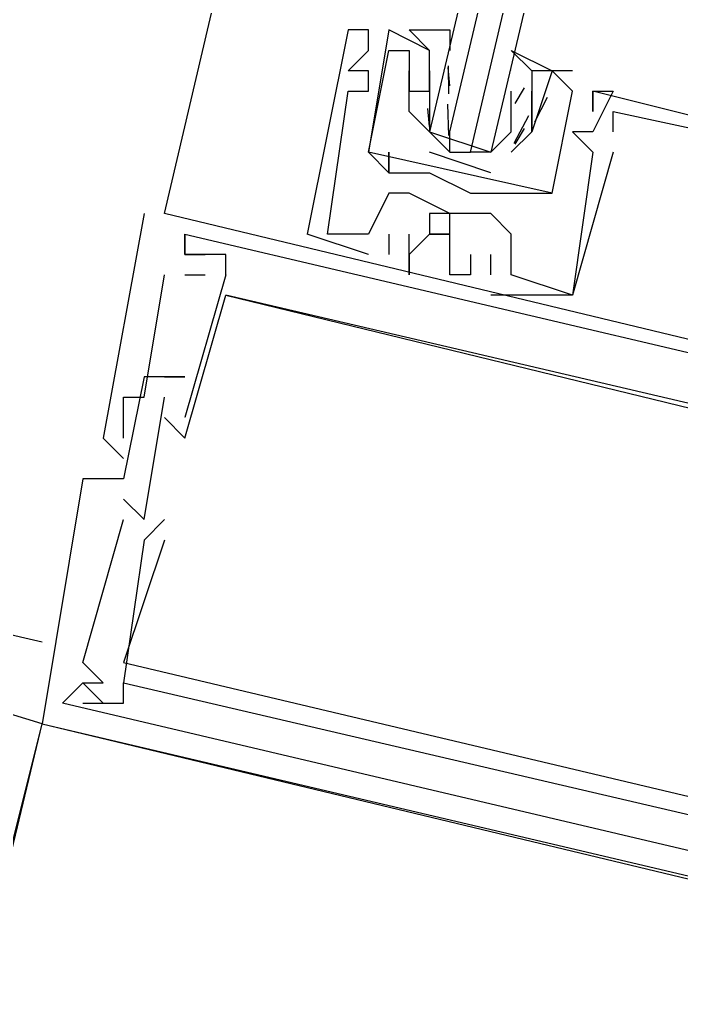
# Model space of a CAD drawing. Header units: feet. Extents: x -84 to 198, y -22 to 181.
# Drawn here: x 113.772 to 114.204, y 60.46 to 61.104 of the extents above; entities that cross this region are included whole.
import ezdxf

# ---------------------------------------------------------------- set-up
doc = ezdxf.new("R2010")
doc.units = ezdxf.units.FT
doc.layers.add('A-LINEA', color=7, linetype='CONTINUOUS')
doc.layers.add('A-MURO-CONCRETO', color=8, linetype='CONTINUOUS')

msp = doc.modelspace()

# ---------------------------------------------------------------- linework, layer by layer
at = {"layer": 'A-LINEA'}
for p, q in [((113.8667, 60.9778), (115.4933, 67.9244)), ((113.9867, 61.0978), (113.9867, 61.0978)), ((113.9867, 61.0978), (113.9867, 61.0978)), ((113.9867, 61.0978), (113.9867, 61.0978)), ((114, 61.0978), (114, 61.0978)), ((114, 61.0978), (114, 61.0978)), ((114, 61.0978), (114, 61.0978)), ((114.04, 61.0844), (114.0133, 61.0978)), ((114.0133, 61.0978), (114.0133, 61.0978)), ((114.04, 61.0844), (114.0133, 61.0978)), ((114.0133, 61.0978), (114.0133, 61.0978)), ((114, 61.0844), (114, 61.0844)), ((114, 61.0844), (114, 61.0844)), ((114, 61.0844), (114, 61.0844)), ((114.0133, 61.0844), (114.0133, 61.0844)), ((114.0133, 61.0844), (114.0133, 61.0844)), ((114.0133, 61.0844), (114.0133, 61.0844)), ((114.0133, 61.0844), (114.0133, 61.0844)), ((114.0267, 61.0844), (114.0267, 61.0844)), ((114.0267, 61.0844), (114.0267, 61.0844)), ((114.04, 61.0844), (114.04, 61.0844)), ((114.04, 61.0844), (114.04, 61.0844)), ((114.0526, 61.056), (114.0523, 61.0743)), ((113.9867, 61.0711), (113.9867, 61.0711)), ((113.9867, 61.0711), (113.9867, 61.0711)), ((113.9867, 61.0711), (113.9867, 61.0711)), ((114, 61.0711), (114, 61.0711)), ((114, 61.0711), (114, 61.0711)), ((114, 61.0711), (114, 61.0711)), ((114.0267, 61.0711), (114.0267, 61.0711)), ((114.0267, 61.0711), (114.0267, 61.0711)), ((114.04, 61.0711), (114.04, 61.0711)), ((114.04, 61.0711), (114.04, 61.0578)), ((114.04, 61.0711), (114.04, 61.0711)), ((114.0532, 61.0613), (114.0522, 61.0732)), ((114.0933, 61.0711), (114.0933, 61.0711)), ((114.1333, 61.0711), (114.1067, 61.0711)), ((114.1067, 61.0711), (114.1067, 61.0711)), ((114.1333, 61.0711), (114.1067, 61.0711)), ((114.1067, 61.0711), (114.1067, 61.0711)), ((114.12, 61.0711), (114.12, 61.0711)), ((114.12, 61.0711), (114.12, 61.0711)), ((114.1333, 61.0711), (114.1333, 61.0711)), ((114.1333, 61.0711), (114.1333, 61.0711)), ((113.9867, 61.0578), (113.9867, 61.0578)), ((113.9867, 61.0578), (113.9867, 61.0578)), ((113.9867, 61.0578), (113.9867, 61.0578)), ((114, 61.0578), (114, 61.0578)), ((114, 61.0578), (114, 61.0578)), ((114, 61.0578), (114, 61.0578)), ((114.0267, 61.0578), (114.0267, 61.0578)), ((114.0267, 61.0578), (114.0267, 61.0578)), ((114.0267, 61.0578), (114.0267, 61.0578)), ((114.0267, 61.0578), (114.0267, 61.0578)), ((114.0267, 61.0578), (114.0267, 61.0578)), ((114.0267, 61.0578), (114.0267, 61.0578)), ((114.04, 61.0578), (114.04, 61.0578)), ((114.04, 61.0578), (114.04, 61.0578)), ((114.04, 61.0578), (114.04, 61.0578)), ((114.0933, 61.0444), (114.0933, 61.0578)), ((114.0933, 61.0578), (114.0933, 61.0578)), ((114.1018, 61.06), (114.0956, 61.0498)), ((114.1067, 61.0578), (114.1067, 61.0578)), ((114.1067, 61.0578), (114.1067, 61.0578)), ((114.1333, 61.0578), (114.1333, 61.0578)), ((114.1333, 61.0578), (114.1333, 61.0578)), ((114.1333, 61.0578), (114.1333, 61.0578)), ((114.1333, 61.0578), (114.1333, 61.0578)), ((114.1467, 61.0578), (114.1467, 61.0578)), ((114.1467, 61.0578), (114.1467, 61.0578)), ((114.1467, 61.0578), (114.1467, 61.0578)), ((114.1467, 61.0578), (114.1467, 61.0578)), ((114.1467, 61.0578), (114.1467, 61.0578)), ((114.1467, 61.0578), (114.1467, 61.0578)), ((114.16, 61.0578), (114.16, 61.0578)), ((114.16, 61.0578), (114.16, 61.0578)), ((114.16, 61.0578), (114.16, 61.0578)), ((114.0525, 61.0289), (114.0519, 61.0493)), ((114.1169, 61.0537), (114.1085, 61.0374)), ((114.0267, 61.0444), (114.0267, 61.0444)), ((114.0267, 61.0444), (114.0267, 61.0444)), ((114.0267, 61.0444), (114.0267, 61.0444)), ((114.0267, 61.0444), (114.0267, 61.0444)), ((114.0399, 61.0347), (114.0388, 61.0465)), ((114.04, 61.0444), (114.04, 61.0444)), ((114.1047, 61.0416), (114.095, 61.0236)), ((114.1067, 61.0444), (114.1067, 61.0444)), ((114.1067, 61.0444), (114.1067, 61.0444)), ((114.1067, 61.0444), (114.1067, 61.0444)), ((114.1067, 61.0444), (114.1067, 61.0444)), ((114.1467, 61.0444), (114.1467, 61.0444)), ((114.1467, 61.0444), (114.1467, 61.0444)), ((114.1467, 61.0444), (114.1467, 61.0444)), ((114.16, 61.0444), (114.16, 61.0444)), ((114.16, 61.0444), (114.16, 61.0444)), ((114.16, 61.0444), (114.16, 61.0444)), ((114.0933, 61.0311), (114.0933, 61.0311)), ((114.1018, 61.0333), (114.0956, 61.0232)), ((114.1067, 61.0311), (114.1067, 61.0311)), ((114.1067, 61.0311), (114.1067, 61.0311)), ((114.1067, 61.0311), (114.1067, 61.0311)), ((114.1067, 61.0311), (114.1067, 61.0311)), ((114.1333, 61.0311), (114.1333, 61.0311)), ((114.1333, 61.0311), (114.1333, 61.0311)), ((114.1333, 61.0311), (114.1333, 61.0311)), ((114.1467, 61.0311), (114.1467, 61.0311)), ((114.1467, 61.0311), (114.1467, 61.0311)), ((114.1467, 61.0311), (114.1467, 61.0311)), ((114.16, 61.0311), (114.16, 61.0311)), ((114.16, 61.0311), (114.16, 61.0311)), ((114.16, 61.0311), (114.16, 61.0311)), ((114, 61.0178), (114, 61.0178)), ((114, 61.0178), (114, 61.0178)), ((114, 61.0178), (114, 61.0178)), ((114, 61.0178), (114, 61.0178)), ((114.0133, 61.0178), (114.0133, 61.0178)), ((114.0133, 61.0178), (114.0133, 61.0178)), ((114.08, 61.0044), (114.04, 61.0178)), ((114.0533, 61.0178), (114.0667, 61.0178)), ((114.08, 61.0178), (114.08, 61.0178)), ((114.1467, 61.0178), (114.1467, 61.0178)), ((114.1467, 61.0178), (114.1467, 61.0178)), ((114.1467, 61.0178), (114.1467, 61.0178)), ((114.1467, 61.0178), (114.1467, 61.0178)), ((114.1467, 61.0178), (114.1467, 61.0178)), ((114.1467, 61.0178), (114.1467, 61.0178)), ((114.16, 61.0178), (114.16, 61.0178)), ((114.16, 61.0178), (114.16, 61.0178)), ((114.16, 61.0178), (114.16, 61.0178)), ((114.0133, 61.0044), (114.0133, 61.0044)), ((114.0133, 61.0044), (114.0133, 61.0044)), ((114.0133, 61.0044), (114.0133, 61.0044)), ((114.0133, 61.0044), (114.0133, 61.0044)), ((114.04, 61.0044), (114.04, 61.0044)), ((114.04, 61.0044), (114.04, 61.0044)), ((114.0133, 60.9911), (114.0133, 60.9911)), ((114.0133, 60.9911), (114.0133, 60.9911)), ((114.0133, 60.9911), (114.0133, 60.9911)), ((114.0267, 60.9911), (114.0267, 60.9911)), ((114.0267, 60.9911), (114.0267, 60.9911)), ((114.0267, 60.9911), (114.0267, 60.9911)), ((114.0667, 60.9911), (114.0667, 60.9911)), ((114.0667, 60.9911), (114.0667, 60.9911)), ((114.08, 60.9911), (114.08, 60.9911)), ((114.08, 60.9911), (114.08, 60.9911)), ((114.0933, 60.9911), (114.0933, 60.9911)), ((114.0933, 60.9911), (114.0933, 60.9911)), ((114.12, 60.9911), (114.12, 60.9911)), ((114.12, 60.9911), (114.12, 60.9911)), ((113.8533, 60.9778), (113.8533, 60.9778)), ((113.8533, 60.9778), (113.8533, 60.9778)), ((113.8533, 60.9778), (113.8533, 60.9778)), ((113.8667, 60.9778), (113.8667, 60.9778)), ((113.8667, 60.9778), (113.8667, 60.9778)), ((113.8667, 60.9778), (113.8667, 60.9778)), ((114.0533, 60.9778), (114.0533, 60.9778)), ((114.0533, 60.9778), (114.0533, 60.9778)), ((114.0533, 60.9778), (114.0533, 60.9778)), ((114.08, 60.9778), (114.08, 60.9778)), ((114.08, 60.9778), (114.08, 60.9778)), ((114.08, 60.9778), (114.08, 60.9778)), ((113.88, 60.9644), (113.88, 60.9644)), ((113.88, 60.9644), (114.3333, 60.8578)), ((113.88, 60.9644), (113.88, 60.9644)), ((113.88, 60.9644), (114.3333, 60.8578)), ((113.88, 60.9644), (113.88, 60.9644)), ((113.88, 60.9644), (114.3333, 60.8578)), ((114, 60.9511), (113.96, 60.9644)), ((113.96, 60.9644), (113.96, 60.9644)), ((114, 60.9511), (113.96, 60.9644)), ((113.96, 60.9644), (113.96, 60.9644)), ((114, 60.9511), (113.96, 60.9644)), ((113.96, 60.9644), (113.96, 60.9644)), ((113.9733, 60.9644), (113.9733, 60.9644)), ((113.9733, 60.9644), (113.9733, 60.9644)), ((113.9733, 60.9644), (113.9733, 60.9644)), ((113.9733, 60.9644), (113.9733, 60.9644)), ((113.9733, 60.9644), (113.9733, 60.9644)), ((113.9733, 60.9644), (113.9733, 60.9644)), ((114, 60.9644), (114, 60.9644)), ((114, 60.9644), (114, 60.9644)), ((114, 60.9644), (114, 60.9644)), ((114, 60.9644), (114, 60.9644)), ((114, 60.9644), (114, 60.9644)), ((114, 60.9644), (114, 60.9644)), ((114.0133, 60.9644), (114.0133, 60.9511)), ((114.0133, 60.9644), (114.0133, 60.9644)), ((114.0133, 60.9644), (114.0133, 60.9511)), ((114.0133, 60.9644), (114.0133, 60.9644)), ((114.0133, 60.9644), (114.0133, 60.9511)), ((114.0133, 60.9644), (114.0133, 60.9644)), ((114.0267, 60.9644), (114.0267, 60.9644)), ((114.0267, 60.9644), (114.0267, 60.9644)), ((114.0267, 60.9644), (114.0267, 60.9644)), ((114.04, 60.9644), (114.04, 60.9644)), ((114.04, 60.9644), (114.04, 60.9644)), ((114.04, 60.9644), (114.04, 60.9644)), ((114.0533, 60.9644), (114.0533, 60.9644)), ((114.0533, 60.9644), (114.0533, 60.9644)), ((114.0533, 60.9644), (114.0533, 60.9644)), ((114.0933, 60.9644), (114.0933, 60.9644)), ((114.0933, 60.9644), (114.0933, 60.9644)), ((114.0933, 60.9644), (114.0933, 60.9644)), ((113.88, 60.9511), (113.88, 60.9511)), ((113.88, 60.9511), (113.88, 60.9511)), ((113.88, 60.9511), (113.88, 60.9511)), ((113.88, 60.9511), (113.88, 60.9511)), ((113.88, 60.9511), (113.88, 60.9511)), ((113.88, 60.9511), (113.88, 60.9511)), ((113.88, 60.9511), (113.88, 60.9511)), ((113.88, 60.9511), (113.88, 60.9511)), ((113.88, 60.9511), (113.88, 60.9511)), ((113.8933, 60.9511), (113.8933, 60.9511)), ((113.8933, 60.9511), (113.8933, 60.9511)), ((113.8933, 60.9511), (113.8933, 60.9511)), ((113.8933, 60.9511), (113.8933, 60.9511)), ((113.8933, 60.9511), (113.8933, 60.9511)), ((113.8933, 60.9511), (113.8933, 60.9511)), ((113.9067, 60.9511), (113.9067, 60.9511)), ((113.9067, 60.9511), (113.9067, 60.9511)), ((113.9067, 60.9511), (113.9067, 60.9511)), ((114, 60.9511), (114, 60.9511)), ((114, 60.9511), (114, 60.9511)), ((114, 60.9511), (114, 60.9511)), ((114.0133, 60.9511), (114.0133, 60.9511)), ((114.0133, 60.9511), (114.0133, 60.9511)), ((114.0133, 60.9511), (114.0133, 60.9511)), ((114.0267, 60.9511), (114.0267, 60.9511)), ((114.0267, 60.9511), (114.0267, 60.9511)), ((114.0267, 60.9511), (114.0267, 60.9511)), ((114.0667, 60.9511), (114.0667, 60.9511)), ((114.0667, 60.9511), (114.0667, 60.9511)), ((114.0667, 60.9511), (114.0667, 60.9511)), ((114.08, 60.9511), (114.08, 60.9511)), ((114.08, 60.9511), (114.08, 60.9511)), ((114.08, 60.9511), (114.08, 60.9511)), ((113.8667, 60.9378), (113.8667, 60.9378)), ((113.8667, 60.9378), (113.8667, 60.9378)), ((113.8667, 60.9378), (113.8667, 60.9378)), ((113.9067, 60.9378), (113.88, 60.8444)), ((113.88, 60.9378), (113.8933, 60.9378)), ((113.88, 60.9378), (113.88, 60.9378)), ((113.9067, 60.9378), (113.88, 60.8444)), ((113.88, 60.9378), (113.8933, 60.9378)), ((113.88, 60.9378), (113.88, 60.9378)), ((113.9067, 60.9378), (113.88, 60.8444)), ((113.88, 60.9378), (113.8933, 60.9378)), ((113.88, 60.9378), (113.88, 60.9378)), ((113.8933, 60.9378), (113.8933, 60.9378)), ((113.8933, 60.9378), (113.8933, 60.9378)), ((113.8933, 60.9378), (113.8933, 60.9378)), ((113.8933, 60.9378), (113.8933, 60.9378)), ((113.8933, 60.9378), (113.8933, 60.9378)), ((113.8933, 60.9378), (113.8933, 60.9378)), ((113.9067, 60.9378), (113.9067, 60.9378)), ((113.9067, 60.9378), (113.9067, 60.9378)), ((113.9067, 60.9378), (113.9067, 60.9378)), ((113.9067, 60.9378), (113.9067, 60.9378)), ((113.9067, 60.9378), (113.9067, 60.9378)), ((113.9067, 60.9378), (113.9067, 60.9378)), ((114.0267, 60.9378), (114.0267, 60.9378)), ((114.0267, 60.9378), (114.0267, 60.9378)), ((114.0267, 60.9378), (114.0267, 60.9378)), ((114.0533, 60.9378), (114.0533, 60.9378)), ((114.0533, 60.9378), (114.0533, 60.9378)), ((114.0533, 60.9378), (114.0533, 60.9378)), ((114.0667, 60.9378), (114.0667, 60.9378)), ((114.0667, 60.9378), (114.0667, 60.9378)), ((114.0667, 60.9378), (114.0667, 60.9378)), ((114.08, 60.9378), (114.08, 60.9378)), ((114.08, 60.9378), (114.08, 60.9378)), ((114.08, 60.9378), (114.08, 60.9378)), ((114.0933, 60.9378), (114.0933, 60.9378)), ((114.0933, 60.9378), (114.0933, 60.9378)), ((114.0933, 60.9378), (114.0933, 60.9378)), ((114.0933, 60.9378), (114.0933, 60.9378)), ((114.0933, 60.9378), (114.0933, 60.9378)), ((114.0933, 60.9378), (114.0933, 60.9378)), ((113.9067, 60.9244), (113.9067, 60.9244)), ((113.9067, 60.9244), (113.9067, 60.9244)), ((113.9067, 60.9244), (113.9067, 60.9244)), ((113.9067, 60.9244), (113.9067, 60.9244)), ((113.9067, 60.9244), (113.9067, 60.9244)), ((113.9067, 60.9244), (113.9067, 60.9244)), ((114.08, 60.9244), (114.08, 60.9244)), ((114.08, 60.9244), (114.08, 60.9244)), ((114.08, 60.9244), (114.08, 60.9244)), ((114.1333, 60.9244), (114.1333, 60.9244)), ((114.1333, 60.9244), (114.1333, 60.9244)), ((114.1333, 60.9244), (114.1333, 60.9244)), ((114.1333, 60.9244), (114.1333, 60.9244)), ((114.1333, 60.9244), (114.1333, 60.9244)), ((114.1333, 60.9244), (114.1333, 60.9244)), ((113.8533, 60.8711), (113.8533, 60.8711)), ((113.8533, 60.8711), (113.8533, 60.8711)), ((113.8533, 60.8711), (113.8533, 60.8711)), ((113.8667, 60.8711), (113.8667, 60.8711)), ((113.8667, 60.8711), (113.8667, 60.8711)), ((113.8667, 60.8711), (113.8667, 60.8711)), ((113.88, 60.8711), (113.88, 60.8711)), ((113.88, 60.8711), (113.88, 60.8711)), ((113.88, 60.8711), (113.88, 60.8711)), ((113.84, 60.8578), (113.84, 60.8578)), ((113.84, 60.8578), (113.84, 60.8578)), ((113.84, 60.8578), (113.84, 60.8578)), ((113.8533, 60.8578), (113.8533, 60.8578)), ((113.8533, 60.8578), (113.8533, 60.8578)), ((113.8533, 60.8578), (113.8533, 60.8578)), ((113.8667, 60.8578), (113.8667, 60.8578)), ((113.8667, 60.8578), (113.8667, 60.8578)), ((113.8667, 60.8578), (113.8667, 60.8578)), ((113.8667, 60.8444), (113.8667, 60.8444)), ((113.8667, 60.8444), (113.8667, 60.8444)), ((113.8667, 60.8444), (113.8667, 60.8444)), ((113.88, 60.8444), (113.88, 60.8444)), ((113.88, 60.8444), (113.88, 60.8444)), ((113.88, 60.8444), (113.88, 60.8444)), ((113.8267, 60.8311), (113.8267, 60.8311)), ((113.8267, 60.8311), (113.8267, 60.8311)), ((113.8267, 60.8311), (113.8267, 60.8311)), ((113.84, 60.8311), (113.84, 60.8311)), ((113.84, 60.8311), (113.84, 60.8311)), ((113.84, 60.8311), (113.84, 60.8311)), ((113.88, 60.8311), (113.88, 60.8311)), ((113.88, 60.8311), (113.88, 60.8311)), ((113.88, 60.8311), (113.88, 60.8311)), ((113.84, 60.8178), (113.84, 60.8178)), ((113.84, 60.8178), (113.84, 60.8178)), ((113.84, 60.8178), (113.84, 60.8178)), ((113.8133, 60.8044), (113.8133, 60.8044)), ((113.8133, 60.8044), (113.8133, 60.8044)), ((113.8133, 60.8044), (113.8133, 60.8044)), ((113.84, 60.8044), (113.84, 60.8044)), ((113.84, 60.8044), (113.84, 60.8044)), ((113.84, 60.8044), (113.84, 60.8044)), ((113.84, 60.7911), (113.84, 60.7911)), ((113.84, 60.7911), (113.84, 60.7911)), ((113.84, 60.7911), (113.84, 60.7911)), ((113.84, 60.7778), (113.84, 60.7778)), ((113.84, 60.7778), (113.84, 60.7778)), ((113.84, 60.7778), (113.84, 60.7778)), ((113.8533, 60.7778), (113.8533, 60.7778)), ((113.8533, 60.7778), (113.8533, 60.7778)), ((113.8533, 60.7778), (113.8533, 60.7778)), ((113.8667, 60.7778), (113.8667, 60.7778)), ((113.8667, 60.7778), (113.8667, 60.7778)), ((113.8667, 60.7778), (113.8667, 60.7778)), ((113.8533, 60.7644), (113.8533, 60.7644)), ((113.8533, 60.7644), (113.8533, 60.7644)), ((113.8533, 60.7644), (113.8533, 60.7644)), ((113.8667, 60.7644), (113.8667, 60.7644)), ((113.8667, 60.7644), (113.8667, 60.7644)), ((113.8667, 60.7644), (113.8667, 60.7644)), ((113.6133, 60.7378), (113.7867, 60.6978)), ((113.7867, 60.6444), (113.6533, 60.6844)), ((113.8133, 60.6844), (113.8133, 60.6844)), ((113.8133, 60.6844), (113.8133, 60.6844)), ((113.8133, 60.6844), (113.8133, 60.6844)), ((113.84, 60.6844), (113.84, 60.6844)), ((113.84, 60.6844), (113.84, 60.6844)), ((113.84, 60.6844), (113.84, 60.6844)), ((113.8133, 60.6711), (113.8133, 60.6711)), ((113.8133, 60.6711), (113.8133, 60.6711)), ((113.8133, 60.6711), (113.8133, 60.6711)), ((113.8133, 60.6711), (113.8133, 60.6711)), ((113.8133, 60.6711), (113.8133, 60.6711)), ((113.8133, 60.6711), (113.8133, 60.6711)), ((113.8267, 60.6711), (113.8267, 60.6711)), ((113.8267, 60.6711), (113.8267, 60.6711)), ((113.8267, 60.6711), (113.8267, 60.6711)), ((113.84, 60.6711), (113.84, 60.6711)), ((113.84, 60.6711), (113.84, 60.6711)), ((113.84, 60.6711), (113.84, 60.6711)), ((113.84, 60.6711), (113.84, 60.6711)), ((113.84, 60.6711), (113.84, 60.6711)), ((113.84, 60.6711), (113.84, 60.6711)), ((113.8, 60.6578), (113.8, 60.6578)), ((113.8, 60.6578), (113.8, 60.6578)), ((113.8, 60.6578), (113.8, 60.6578)), ((113.8, 60.6578), (113.8, 60.6578)), ((113.8, 60.6578), (113.8, 60.6578)), ((113.8, 60.6578), (113.8, 60.6578)), ((113.8133, 60.6578), (113.8133, 60.6578)), ((113.8133, 60.6578), (113.8133, 60.6578)), ((113.8133, 60.6578), (113.8133, 60.6578)), ((113.8267, 60.6578), (113.8267, 60.6578)), ((113.8267, 60.6578), (113.8267, 60.6578)), ((113.8267, 60.6578), (113.8267, 60.6578)), ((113.84, 60.6578), (113.84, 60.6578)), ((113.84, 60.6578), (113.84, 60.6578)), ((113.84, 60.6578), (113.84, 60.6578)), ((113.7867, 60.6444), (113.7867, 60.6444)), ((113.7867, 60.6444), (113.7867, 60.6444)), ((113.7867, 60.6444), (113.7867, 60.6444))]:
    msp.add_line(p, q, dxfattribs=at)
for points in [[(114.44, 62.7244), (114.04, 61.0311), (114.0533, 61.0178), (114.0533, 61.0311), (114.4533, 62.7244)], [(114.48, 62.7111), (114.08, 61.0178), (114.0667, 61.0178), (114.4667, 62.7244)], [(114.36, 61.0044), (114.1467, 61.0578), (114.1467, 61.0444), (114.1467, 61.0578), (114.16, 61.0578), (114.1467, 61.0311), (114.1333, 61.0311), (114.1467, 61.0178), (114.1333, 60.9244), (114.0933, 60.9378), (114.0933, 60.9644), (114.08, 60.9778), (114.0533, 60.9778), (114.0267, 60.9911), (114.0133, 60.9911), (114, 60.9644), (113.9733, 60.9644), (113.9867, 61.0578), (114, 61.0578), (114, 61.0711), (113.9867, 61.0711), (114, 61.0844), (114, 61.0978), (113.9867, 61.0978), (113.96, 60.9644)], [(114.36, 61.0044), (114.1467, 61.0578), (114.1467, 61.0444), (114.1467, 61.0578), (114.16, 61.0578), (114.1467, 61.0311), (114.1333, 61.0311), (114.1467, 61.0178), (114.1333, 60.9244), (114.0933, 60.9378), (114.0933, 60.9644), (114.08, 60.9778), (114.0533, 60.9778), (114.0267, 60.9911), (114.0133, 60.9911), (114, 60.9644), (113.9733, 60.9644), (113.9867, 61.0578), (114, 61.0578), (114, 61.0711), (113.9867, 61.0711), (114, 61.0844), (114, 61.0978), (113.9867, 61.0978), (113.96, 60.9644)], [(114.36, 61.0044), (114.1467, 61.0578), (114.1467, 61.0444), (114.1467, 61.0578), (114.16, 61.0578), (114.1467, 61.0311), (114.1333, 61.0311), (114.1467, 61.0178), (114.1333, 60.9244), (114.0933, 60.9378), (114.0933, 60.9644), (114.08, 60.9778), (114.0533, 60.9778), (114.0267, 60.9911), (114.0133, 60.9911), (114, 60.9644), (113.9733, 60.9644), (113.9867, 61.0578), (114, 61.0578), (114, 61.0711), (113.9867, 61.0711), (114, 61.0844), (114, 61.0978), (113.9867, 61.0978), (113.96, 60.9644)], [(114.0133, 61.0978), (114, 61.0178), (114.0133, 61.0044), (114.0133, 61.0178), (114.0133, 61.0044), (114.04, 61.0044), (114.0667, 60.9911), (114.08, 60.9911), (114.0933, 60.9911), (114.12, 60.9911), (114.1333, 61.0578)], [(114.0133, 61.0978), (114, 61.0178), (114.0133, 61.0044), (114.0133, 61.0178), (114.0133, 61.0044), (114.04, 61.0044), (114.0667, 60.9911), (114.08, 60.9911), (114.0933, 60.9911), (114.12, 60.9911), (114.1333, 61.0578)], [(114.04, 61.0311), (114.0267, 61.0444), (114.0267, 61.0578), (114.04, 61.0578), (114.04, 61.0711), (114.04, 61.0844), (114.0267, 61.0978), (114.0533, 61.0978), (114.0533, 61.0844)], [(114.12, 60.9911), (114, 61.0178), (114.0133, 61.0844), (114.0267, 61.0844), (114.0267, 61.0578)], [(114.12, 60.9911), (114, 61.0178), (114.0133, 61.0844), (114.0267, 61.0844), (114.0267, 61.0578)], [(114.1067, 61.0711), (114.0933, 61.0844), (114.12, 61.0711), (114.1067, 61.0711), (114.1067, 61.0578), (114.1067, 61.0444), (114.1067, 61.0311), (114.0933, 61.0178)], [(114.0267, 61.0578), (114.0267, 61.0711), (114.0267, 61.0578), (114.04, 61.0578), (114.04, 61.0711), (114.04, 61.0711)], [(114.0267, 61.0578), (114.0267, 61.0711), (114.0267, 61.0578), (114.04, 61.0578), (114.04, 61.0711), (114.04, 61.0711)], [(114.12, 60.9911), (114.1333, 61.0578), (114.12, 61.0711), (114.1067, 61.0311), (114.1067, 61.0444), (114.1067, 61.0311), (114.1067, 61.0444), (114.1067, 61.0578), (114.1067, 61.0578)], [(114.12, 60.9911), (114.1333, 61.0578), (114.12, 61.0711), (114.1067, 61.0311), (114.1067, 61.0444), (114.1067, 61.0311), (114.1067, 61.0444), (114.1067, 61.0578), (114.1067, 61.0578)], [(114.04, 61.0578), (114.04, 61.0444), (114.04, 61.0311), (114.08, 61.0178), (114.0933, 61.0311), (114.0933, 61.0444)], [(114.16, 61.0311), (114.16, 61.0444), (114.3467, 61.0044), (114.32, 60.8844), (114.2533, 60.8978)], [(114.16, 61.0311), (114.16, 61.0444), (114.3467, 61.0044), (114.32, 60.8844), (114.2533, 60.8978)], [(114.16, 61.0311), (114.16, 61.0444), (114.3467, 61.0044), (114.32, 60.8844), (114.2533, 60.8978)], [(114.16, 61.0178), (114.1333, 60.9244), (114.1333, 60.9244), (114.08, 60.9244)], [(114.16, 61.0178), (114.1333, 60.9244), (114.1333, 60.9244), (114.08, 60.9244)], [(114.16, 61.0178), (114.1333, 60.9244), (114.1333, 60.9244), (114.08, 60.9244)], [(113.8533, 60.9778), (113.8267, 60.8311), (113.84, 60.8178)], [(113.8533, 60.9778), (113.8267, 60.8311), (113.84, 60.8178)], [(113.8533, 60.9778), (113.8267, 60.8311), (113.84, 60.8178)], [(114.52, 60.8178), (114.5333, 60.8178), (113.8667, 60.9778)], [(114.52, 60.8178), (114.5333, 60.8178), (113.8667, 60.9778)], [(114.52, 60.8178), (114.5333, 60.8178), (113.8667, 60.9778)], [(114.0533, 60.9644), (114.0533, 60.9778), (114.04, 60.9778), (114.04, 60.9644), (114.0533, 60.9644), (114.04, 60.9644), (114.0533, 60.9644)], [(114.0533, 60.9644), (114.0533, 60.9778), (114.04, 60.9778), (114.04, 60.9644), (114.0533, 60.9644), (114.04, 60.9644), (114.0533, 60.9644)], [(114.0533, 60.9644), (114.0533, 60.9778), (114.04, 60.9778), (114.04, 60.9644), (114.0533, 60.9644), (114.04, 60.9644), (114.0533, 60.9644)], [(113.9067, 60.9378), (113.9067, 60.9511), (113.88, 60.9511), (113.88, 60.9644), (113.88, 60.9511), (113.8933, 60.9511)], [(113.8933, 60.9511), (113.88, 60.9511), (113.88, 60.9644)], [(113.9067, 60.9378), (113.9067, 60.9511), (113.88, 60.9511), (113.88, 60.9644), (113.88, 60.9511), (113.8933, 60.9511)], [(113.8933, 60.9511), (113.88, 60.9511), (113.88, 60.9644)], [(113.9067, 60.9378), (113.9067, 60.9511), (113.88, 60.9511), (113.88, 60.9644), (113.88, 60.9511), (113.8933, 60.9511)], [(113.8933, 60.9511), (113.88, 60.9511), (113.88, 60.9644)], [(114.04, 60.9644), (114.0267, 60.9511), (114.0267, 60.9378), (114.0267, 60.9644), (114.0267, 60.9644)], [(114.04, 60.9644), (114.0267, 60.9511), (114.0267, 60.9378), (114.0267, 60.9644), (114.0267, 60.9644)], [(114.04, 60.9644), (114.0267, 60.9511), (114.0267, 60.9378), (114.0267, 60.9644), (114.0267, 60.9644)], [(114.0667, 60.9511), (114.0667, 60.9378), (114.0533, 60.9378), (114.0533, 60.9644), (114.0533, 60.9644)], [(114.0667, 60.9511), (114.0667, 60.9378), (114.0533, 60.9378), (114.0533, 60.9644), (114.0533, 60.9644)], [(114.0667, 60.9511), (114.0667, 60.9378), (114.0533, 60.9378), (114.0533, 60.9644), (114.0533, 60.9644)], [(114.08, 60.9378), (114.08, 60.9511), (114.08, 60.9511)], [(114.08, 60.9378), (114.08, 60.9511), (114.08, 60.9511)], [(114.08, 60.9378), (114.08, 60.9511), (114.08, 60.9511)], [(113.84, 60.8311), (113.84, 60.8578), (113.8533, 60.8578), (113.8667, 60.9378)], [(113.84, 60.8311), (113.84, 60.8578), (113.8533, 60.8578), (113.8667, 60.9378)], [(113.84, 60.8311), (113.84, 60.8578), (113.8533, 60.8578), (113.8667, 60.9378)], [(113.8667, 60.8444), (113.88, 60.8311), (113.9067, 60.9244), (114.4, 60.8044), (114.3733, 60.7244)], [(113.8667, 60.8444), (113.88, 60.8311), (113.9067, 60.9244), (114.4, 60.8044), (114.3733, 60.7244)], [(113.8667, 60.8444), (113.88, 60.8311), (113.9067, 60.9244), (114.4, 60.8044), (114.3733, 60.7244)], [(114.4, 60.8178), (114.3067, 60.8311), (114.32, 60.8444), (114.3067, 60.8578), (114.3067, 60.8311), (113.9067, 60.9244)], [(114.4, 60.8178), (114.3067, 60.8311), (114.32, 60.8444), (114.3067, 60.8578), (114.3067, 60.8311), (113.9067, 60.9244)], [(114.4, 60.8178), (114.3067, 60.8311), (114.32, 60.8444), (114.3067, 60.8578), (114.3067, 60.8311), (113.9067, 60.9244)], [(113.8667, 60.8711), (113.88, 60.8711), (113.8533, 60.8711), (113.84, 60.8044), (113.8133, 60.8044), (113.7867, 60.6444), (114.4533, 60.4844)], [(113.8667, 60.8711), (113.88, 60.8711), (113.8533, 60.8711), (113.84, 60.8044), (113.8133, 60.8044), (113.7867, 60.6444), (114.4533, 60.4844)], [(113.8667, 60.8711), (113.88, 60.8711), (113.8533, 60.8711), (113.84, 60.8044), (113.8133, 60.8044), (113.7867, 60.6444), (114.4533, 60.4844)], [(113.84, 60.7911), (113.8533, 60.7778), (113.8667, 60.8578)], [(113.84, 60.7911), (113.8533, 60.7778), (113.8667, 60.8578)], [(113.84, 60.7911), (113.8533, 60.7778), (113.8667, 60.8578)], [(114.4133, 60.7511), (114.4, 60.7511), (114.4, 60.7378), (114.3467, 60.5244), (114.2667, 60.5511), (114.2667, 60.5778), (114.2533, 60.5778), (114.2533, 60.5644), (114.2533, 60.5511), (113.8, 60.6578), (113.8133, 60.6711), (113.8267, 60.6711), (113.8133, 60.6844), (113.84, 60.7778)], [(114.4133, 60.7511), (114.4, 60.7511), (114.4, 60.7378), (114.3467, 60.5244), (114.2667, 60.5511), (114.2667, 60.5778), (114.2533, 60.5778), (114.2533, 60.5644), (114.2533, 60.5511), (113.8, 60.6578), (113.8133, 60.6711), (113.8267, 60.6711), (113.8133, 60.6844), (113.84, 60.7778)], [(114.4133, 60.7511), (114.4, 60.7511), (114.4, 60.7378), (114.3467, 60.5244), (114.2667, 60.5511), (114.2667, 60.5778), (114.2533, 60.5778), (114.2533, 60.5644), (114.2533, 60.5511), (113.8, 60.6578), (113.8133, 60.6711), (113.8267, 60.6711), (113.8133, 60.6844), (113.84, 60.7778)], [(113.8667, 60.7778), (113.8533, 60.7644), (113.84, 60.6711)], [(113.8667, 60.7778), (113.8533, 60.7644), (113.84, 60.6711)], [(113.8667, 60.7778), (113.8533, 60.7644), (113.84, 60.6711)], [(113.8667, 60.7644), (113.84, 60.6844), (114.3467, 60.5644), (114.36, 60.6578), (114.36, 60.6578)], [(113.8667, 60.7644), (113.84, 60.6844), (114.3467, 60.5644), (114.36, 60.6578), (114.36, 60.6578)], [(113.8667, 60.7644), (113.84, 60.6844), (114.3467, 60.5644), (114.36, 60.6578), (114.36, 60.6578)], [(113.8267, 60.6578), (113.8133, 60.6711), (113.8, 60.6578)], [(113.8267, 60.6578), (113.8133, 60.6711), (113.8, 60.6578)], [(113.8267, 60.6578), (113.8133, 60.6711), (113.8, 60.6578)], [(113.8133, 60.6578), (113.84, 60.6578), (113.84, 60.6711), (114.24, 60.5778), (114.24, 60.5644), (114.2533, 60.5644), (114.2533, 60.5778), (114.3467, 60.5511)], [(113.8133, 60.6578), (113.84, 60.6578), (113.84, 60.6711), (114.24, 60.5778), (114.24, 60.5644), (114.2533, 60.5644), (114.2533, 60.5778), (114.3467, 60.5511)], [(113.8133, 60.6578), (113.84, 60.6578), (113.84, 60.6711), (114.24, 60.5778), (114.24, 60.5644), (114.2533, 60.5644), (114.2533, 60.5778), (114.3467, 60.5511)], [(117.1867, 59.8444), (116.8, 58.2178), (113.4, 59.0311), (113.7867, 60.6444), (117.1867, 59.8444)]]:
    msp.add_lwpolyline(points, dxfattribs=at)
at = {"layer": 'A-MURO-CONCRETO'}
msp.add_lwpolyline([(113.7867, 60.6444), (117.1867, 59.8444), (113.5867, 59.8444), (113.7867, 60.6444), (113.7867, 60.6444)], dxfattribs=at)

doc.saveas('drawing.dxf')
